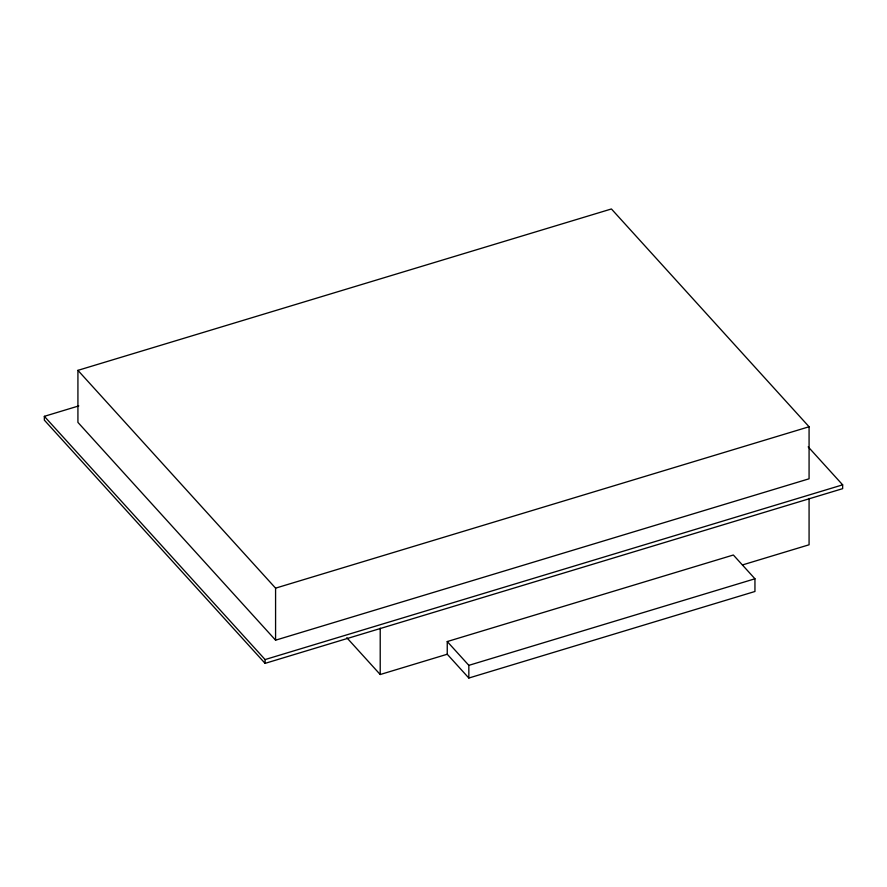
<?xml version="1.0" encoding="UTF-8"?>
<svg xmlns="http://www.w3.org/2000/svg" width="887" height="887" viewBox="0 0 887 887"><rect width="100%" height="100%" fill="white"/><g stroke="black" fill="none" stroke-linecap="round" stroke-linejoin="round"><path stroke-width="1.33" d="M77.923 370.356L611.42 208.966L809.077 426.758L809.077 478.792L275.58 640.181L77.923 422.389L77.923 370.356L275.58 588.148L275.58 640.181M808.19 446.871L842.65 484.845L842.65 488.659L265.091 663.365L44.35 420.139L44.35 416.336L78.788 405.913M275.58 588.148L809.077 426.758M44.35 416.336L265.091 659.562L842.65 484.845M447.248 641.556L733.361 555.007L754.948 578.79L754.948 591.485L468.835 678.034L447.248 654.24L447.248 641.556L468.835 665.35L468.835 678.034M346.806 637.709L380.213 674.519L447.248 654.24M742.497 564.93L809.077 544.784L809.077 498.405M468.835 665.35L754.948 578.79M380.213 628.14L380.213 674.519M265.091 659.562L265.091 663.365"/></g></svg>
